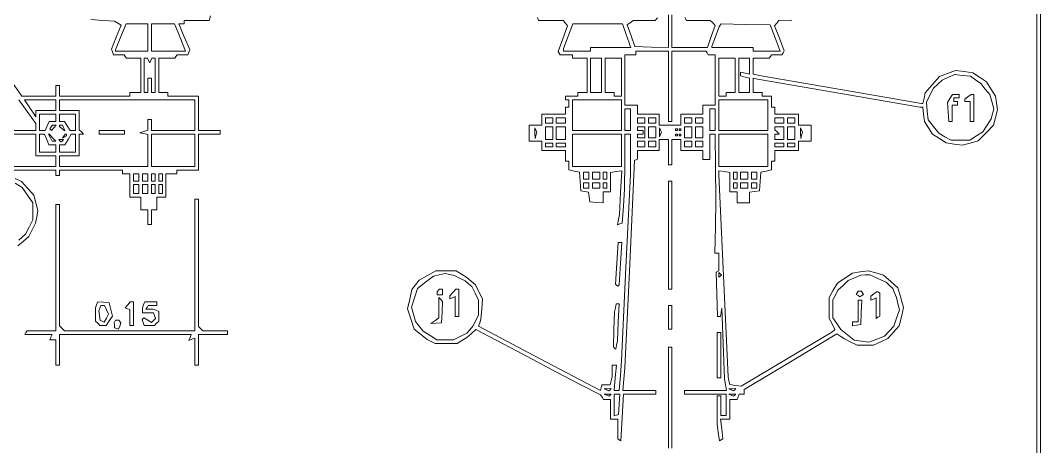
# Paper-space layout 'AN-02-DGE-008' of a CAD drawing. Header units: metres, sheet in millimetres. Extents: x 12 to 193, y 4 to 291.
# Drawn here: x 124.3 to 193.4, y 196.2 to 225.1 of the extents above; entities that cross this region are included whole.
import ezdxf

# ---------------------------------------------------------------- set-up
doc = ezdxf.new("R2010")
doc.units = ezdxf.units.M
doc.layers.add('DGE_CONTORNOS', color=7, linetype='Continuous', lineweight=0)
doc.layers.add('DGE_DATOS', color=7, linetype='Continuous', lineweight=0)

# ---------------------------------------------------------------- blocks, each defined once
blk = doc.blocks.new('LP_REF_DGE_MT_008')
at = {"layer": 'DGE_CONTORNOS'}
for points in [[(29.374, 147.736), (29.374, 24.923), (111.396, 24.923), (193.417, 24.923), (193.417, 147.736), (193.417, 270.55), (111.396, 270.55), (29.374, 270.55)], [(193.172, 202.497), (193.172, 134.689), (186.985, 134.689), (180.798, 134.689), (180.798, 131.749), (180.798, 128.809), (111.824, 128.809), (42.85, 128.809), (42.85, 199.557), (42.85, 270.305), (118.011, 270.305), (193.172, 270.305)], [(132.896, 223.936), (132.896, 223.017), (131.794, 223.017), (130.691, 223.017), (130.691, 223.063), (130.691, 223.11), (130.875, 223.553), (131.059, 223.997), (131.236, 224.426), (131.414, 224.855), (132.155, 224.855), (132.896, 224.855)], [(135.078, 223.936), (135.452, 223.017), (134.297, 223.017), (133.141, 223.017), (133.141, 223.936), (133.141, 224.855), (133.923, 224.855), (134.704, 224.855)], [(165.296, 224.212), (165.523, 223.568), (165.578, 223.415), (165.633, 223.262), (164.273, 223.262), (162.912, 223.262), (162.912, 223.14), (162.912, 223.017), (161.993, 223.017), (161.074, 223.017), (161.074, 223.106), (161.074, 223.196), (161.391, 224.025), (161.708, 224.855), (163.388, 224.855), (165.069, 224.855)], [(175.413, 223.905), (175.753, 223.017), (174.846, 223.017), (173.938, 223.017), (173.938, 223.14), (173.938, 223.262), (172.529, 223.262), (171.12, 223.262), (171.12, 223.293), (171.12, 223.323), (171.375, 223.995), (171.631, 224.666), (171.691, 224.764), (171.751, 224.861), (173.411, 224.827), (175.072, 224.793)], [(168.18, 220.628), (168.18, 218.239), (168.302, 218.239), (168.425, 218.239), (168.425, 220.628), (168.425, 223.017), (169.581, 223.017), (170.738, 223.017), (170.814, 222.895), (170.889, 222.772), (171.127, 222.772), (171.365, 222.772), (171.365, 221.057), (171.365, 219.342), (170.936, 219.342), (170.507, 219.342), (170.507, 219.036), (170.507, 218.729), (169.772, 218.729), (169.037, 218.729), (169.037, 218.362), (169.037, 217.994), (168.302, 217.994), (167.567, 217.994), (167.567, 218.362), (167.567, 218.729), (166.832, 218.729), (166.097, 218.729), (166.097, 219.036), (166.097, 219.342), (165.668, 219.342), (165.239, 219.342), (165.239, 221.057), (165.239, 222.772), (165.607, 222.772), (165.975, 222.772), (165.975, 222.895), (165.975, 223.017), (167.077, 223.017), (168.18, 223.017)], [(132.947, 222.374), (133.019, 222.221), (133.09, 222.374), (133.162, 222.527), (133.274, 222.527), (133.386, 222.527), (133.386, 221.363), (133.386, 220.199), (133.264, 220.199), (133.141, 220.199), (133.141, 220.689), (133.141, 221.179), (133.019, 221.179), (132.896, 221.179), (132.896, 220.689), (132.896, 220.199), (132.774, 220.199), (132.651, 220.199), (132.651, 221.363), (132.651, 222.527), (132.764, 222.527), (132.876, 222.527)], [(163.647, 221.363), (163.647, 220.199), (163.279, 220.199), (162.912, 220.199), (162.912, 221.363), (162.912, 222.527), (163.279, 222.527), (163.647, 222.527)], [(164.994, 221.241), (164.994, 219.954), (164.749, 219.954), (164.504, 219.954), (164.504, 220.077), (164.504, 220.199), (164.198, 220.199), (163.892, 220.199), (163.892, 221.363), (163.892, 222.527), (164.443, 222.527), (164.994, 222.527)], [(172.713, 221.363), (172.713, 220.199), (172.406, 220.199), (172.1, 220.199), (172.1, 220.077), (172.1, 219.954), (171.855, 219.954), (171.61, 219.954), (171.61, 221.241), (171.61, 222.527), (172.161, 222.527), (172.713, 222.527)], [(173.693, 221.993), (173.693, 221.458), (173.387, 221.517), (173.08, 221.576), (173.08, 221.452), (173.08, 221.329), (173.387, 221.252), (173.693, 221.175), (173.693, 220.687), (173.693, 220.199), (173.325, 220.199), (172.958, 220.199), (172.958, 221.363), (172.958, 222.527), (173.325, 222.527), (173.693, 222.527)], [(189.007, 221.056), (189.355, 220.809), (189.668, 220.437), (189.98, 220.066), (190.11, 219.586), (190.239, 219.106), (190.154, 218.765), (190.07, 218.423), (189.791, 217.978), (189.512, 217.534), (189.064, 217.257), (188.616, 216.98), (187.98, 216.971), (187.343, 216.962), (186.932, 217.202), (186.521, 217.443), (186.154, 217.898), (185.786, 218.352), (185.729, 218.948), (185.672, 219.544), (185.918, 220.025), (186.165, 220.506), (186.454, 220.775), (186.742, 221.044), (187.17, 221.236), (187.598, 221.428), (188.129, 221.366), (188.66, 221.304)], [(187.269, 219.801), (187.096, 219.526), (187.144, 218.882), (187.193, 218.239), (187.303, 218.239), (187.414, 218.239), (187.414, 218.791), (187.414, 219.342), (187.598, 219.342), (187.782, 219.342), (187.782, 219.464), (187.782, 219.587), (187.659, 219.587), (187.537, 219.587), (187.537, 219.709), (187.537, 219.832), (187.72, 219.832), (187.904, 219.832), (187.904, 219.954), (187.904, 220.077), (187.673, 220.077), (187.442, 220.077)], [(188.486, 219.906), (188.272, 219.744), (188.272, 219.665), (188.272, 219.587), (188.455, 219.587), (188.639, 219.587), (188.639, 218.913), (188.639, 218.239), (188.762, 218.239), (188.884, 218.239), (188.884, 219.158), (188.884, 220.077), (188.792, 220.073), (188.7, 220.069)], [(126.648, 219.342), (126.648, 218.974), (125.975, 218.974), (125.301, 218.974), (125.301, 218.763), (125.301, 218.552), (125.136, 218.794), (124.971, 219.036), (124.754, 219.372), (124.537, 219.709), (125.593, 219.709), (126.648, 219.709)], [(136.082, 218.663), (136.082, 217.627), (134.612, 217.627), (133.141, 217.627), (133.141, 217.994), (133.141, 218.362), (133.019, 218.362), (132.896, 218.362), (132.896, 218.009), (132.896, 217.655), (132.621, 217.564), (132.345, 217.473), (132.621, 217.419), (132.896, 217.365), (132.896, 216.271), (132.896, 215.177), (129.895, 215.177), (126.893, 215.177), (126.893, 215.544), (126.893, 215.912), (127.567, 215.912), (128.241, 215.912), (128.241, 216.647), (128.241, 217.382), (128.388, 217.382), (128.535, 217.382), (128.388, 217.529), (128.241, 217.676), (128.241, 218.325), (128.241, 218.974), (127.567, 218.974), (126.893, 218.974), (126.893, 219.342), (126.893, 219.709), (131.488, 219.705), (136.082, 219.7)], [(164.994, 218.668), (164.994, 217.627), (163.341, 217.627), (161.687, 217.627), (161.687, 218.668), (161.687, 219.709), (163.341, 219.709), (164.994, 219.709)], [(174.918, 218.668), (174.918, 217.627), (173.264, 217.627), (171.61, 217.627), (171.61, 218.668), (171.61, 219.709), (173.264, 219.709), (174.918, 219.709)], [(126.648, 218.484), (126.648, 218.239), (126.423, 218.239), (126.198, 218.239), (126.058, 217.933), (125.919, 217.627), (125.732, 217.627), (125.546, 217.627), (125.546, 218.178), (125.546, 218.729), (126.097, 218.729), (126.648, 218.729)], [(127.996, 218.178), (127.996, 217.627), (127.815, 217.627), (127.634, 217.627), (127.433, 217.933), (127.233, 218.239), (127.063, 218.239), (126.893, 218.239), (126.893, 218.484), (126.893, 218.729), (127.445, 218.729), (127.996, 218.729)], [(165.607, 218.362), (165.607, 217.627), (165.423, 217.627), (165.239, 217.627), (165.239, 218.362), (165.239, 219.097), (165.423, 219.097), (165.607, 219.097)], [(171.365, 218.362), (171.365, 217.627), (171.181, 217.627), (170.998, 217.627), (170.998, 218.362), (170.998, 219.097), (171.181, 219.097), (171.365, 219.097)], [(126.523, 217.808), (126.368, 217.621), (126.312, 217.677), (126.256, 217.733), (126.337, 217.864), (126.418, 217.994), (126.548, 217.994), (126.678, 217.994)], [(127.189, 217.793), (127.267, 217.592), (127.08, 217.747), (126.893, 217.902), (126.893, 217.948), (126.893, 217.994), (127.003, 217.994), (127.112, 217.994)], [(160.339, 218.301), (160.339, 218.117), (160.094, 218.117), (159.849, 218.117), (159.849, 218.301), (159.849, 218.484), (160.094, 218.484), (160.339, 218.484)], [(161.197, 218.301), (161.197, 218.117), (160.89, 218.117), (160.584, 218.117), (160.584, 218.301), (160.584, 218.484), (160.89, 218.484), (161.197, 218.484)], [(166.587, 218.301), (166.587, 218.117), (166.342, 218.117), (166.097, 218.117), (166.097, 218.301), (166.097, 218.484), (166.342, 218.484), (166.587, 218.484)], [(167.322, 218.301), (167.322, 218.117), (167.077, 218.117), (166.832, 218.117), (166.832, 218.301), (166.832, 218.484), (167.077, 218.484), (167.322, 218.484)], [(169.772, 218.301), (169.772, 218.117), (169.527, 218.117), (169.282, 218.117), (169.282, 218.301), (169.282, 218.484), (169.527, 218.484), (169.772, 218.484)], [(170.507, 218.301), (170.507, 218.117), (170.262, 218.117), (170.017, 218.117), (170.017, 218.301), (170.017, 218.484), (170.262, 218.484), (170.507, 218.484)], [(176.02, 218.301), (176.02, 218.117), (175.714, 218.117), (175.408, 218.117), (175.408, 218.301), (175.408, 218.484), (175.714, 218.484), (176.02, 218.484)], [(176.756, 218.301), (176.756, 218.117), (176.511, 218.117), (176.266, 218.117), (176.266, 218.301), (176.266, 218.484), (176.511, 218.484), (176.756, 218.484)], [(126.036, 217.014), (126.188, 216.647), (126.418, 216.647), (126.648, 216.647), (126.648, 216.402), (126.648, 216.157), (126.097, 216.157), (125.546, 216.157), (125.546, 216.769), (125.546, 217.382), (125.715, 217.382), (125.884, 217.382)], [(126.436, 217.137), (126.646, 216.892), (126.529, 216.892), (126.412, 216.892), (126.281, 217.137), (126.15, 217.382), (126.188, 217.382), (126.226, 217.382)], [(127.996, 216.769), (127.996, 216.157), (127.445, 216.157), (126.893, 216.157), (126.893, 216.402), (126.893, 216.647), (127.083, 216.647), (127.272, 216.647), (127.481, 217.013), (127.69, 217.38), (127.843, 217.381), (127.996, 217.382)], [(127.383, 217.328), (127.383, 217.274), (127.242, 217.186), (127.101, 217.099), (127.188, 217.24), (127.275, 217.382), (127.329, 217.382), (127.383, 217.382)], [(129.589, 217.504), (129.589, 217.382), (130.446, 217.382), (131.304, 217.382), (131.304, 217.504), (131.304, 217.627), (130.446, 217.627), (129.589, 217.627)], [(136.082, 216.279), (136.082, 215.177), (134.612, 215.177), (133.141, 215.177), (133.141, 216.279), (133.141, 217.382), (134.612, 217.382), (136.082, 217.382)], [(159.199, 217.292), (159.142, 217.075), (159.138, 217.443), (159.133, 217.811), (159.194, 217.66), (159.255, 217.509)], [(160.339, 217.443), (160.339, 217.014), (160.094, 217.014), (159.849, 217.014), (159.849, 217.443), (159.849, 217.872), (160.094, 217.872), (160.339, 217.872)], [(161.197, 217.443), (161.197, 217.014), (160.89, 217.014), (160.584, 217.014), (160.584, 217.443), (160.584, 217.872), (160.89, 217.872), (161.197, 217.872)], [(164.994, 216.279), (164.994, 215.177), (163.341, 215.177), (161.687, 215.177), (161.687, 216.279), (161.687, 217.382), (163.341, 217.382), (164.994, 217.382)], [(166.587, 217.504), (166.587, 217.137), (166.342, 217.137), (166.097, 217.137), (166.097, 217.259), (166.097, 217.382), (166.281, 217.382), (166.465, 217.382), (166.465, 217.504), (166.465, 217.627), (166.281, 217.627), (166.097, 217.627), (166.097, 217.749), (166.097, 217.872), (166.342, 217.872), (166.587, 217.872)], [(167.322, 217.504), (167.322, 217.137), (167.077, 217.137), (166.832, 217.137), (166.832, 217.504), (166.832, 217.872), (167.077, 217.872), (167.322, 217.872)], [(167.648, 217.351), (167.587, 217.198), (167.587, 217.504), (167.587, 217.811), (167.648, 217.657), (167.71, 217.504)], [(168.792, 217.688), (168.792, 217.627), (168.731, 217.627), (168.67, 217.627), (168.67, 217.688), (168.67, 217.749), (168.731, 217.749), (168.792, 217.749)], [(168.792, 217.32), (168.792, 217.259), (168.731, 217.259), (168.67, 217.259), (168.67, 217.32), (168.67, 217.382), (168.731, 217.382), (168.792, 217.382)], [(169.037, 217.688), (169.037, 217.627), (168.976, 217.627), (168.915, 217.627), (168.915, 217.688), (168.915, 217.749), (168.976, 217.749), (169.037, 217.749)], [(169.037, 217.32), (169.037, 217.259), (168.976, 217.259), (168.915, 217.259), (168.915, 217.32), (168.915, 217.382), (168.976, 217.382), (169.037, 217.382)], [(169.772, 217.504), (169.772, 217.137), (169.527, 217.137), (169.282, 217.137), (169.282, 217.504), (169.282, 217.872), (169.527, 217.872), (169.772, 217.872)], [(170.507, 217.504), (170.507, 217.137), (170.262, 217.137), (170.017, 217.137), (170.017, 217.504), (170.017, 217.872), (170.262, 217.872), (170.507, 217.872)], [(174.918, 216.279), (174.918, 215.177), (173.264, 215.177), (171.61, 215.177), (171.61, 216.279), (171.61, 217.382), (173.264, 217.382), (174.918, 217.382)], [(176.02, 217.443), (176.02, 217.014), (175.714, 217.014), (175.408, 217.014), (175.408, 217.198), (175.408, 217.382), (175.555, 217.382), (175.702, 217.382), (175.555, 217.529), (175.408, 217.676), (175.408, 217.774), (175.408, 217.872), (175.714, 217.872), (176.02, 217.872)], [(176.756, 217.443), (176.756, 217.014), (176.511, 217.014), (176.266, 217.014), (176.266, 217.443), (176.266, 217.872), (176.511, 217.872), (176.756, 217.872)], [(177.208, 217.292), (177.152, 217.075), (177.147, 217.443), (177.142, 217.811), (177.203, 217.66), (177.264, 217.509)], [(127.098, 216.933), (127.016, 216.851), (126.934, 216.933), (126.853, 217.014), (127.016, 217.014), (127.179, 217.014)], [(160.339, 216.647), (160.339, 216.524), (160.094, 216.524), (159.849, 216.524), (159.849, 216.647), (159.849, 216.769), (160.094, 216.769), (160.339, 216.769)], [(161.197, 216.647), (161.197, 216.524), (160.89, 216.524), (160.584, 216.524), (160.584, 216.647), (160.584, 216.769), (160.89, 216.769), (161.197, 216.769)], [(166.587, 216.708), (166.587, 216.524), (166.342, 216.524), (166.097, 216.524), (166.097, 216.708), (166.097, 216.892), (166.342, 216.892), (166.587, 216.892)], [(167.322, 216.708), (167.322, 216.524), (167.077, 216.524), (166.832, 216.524), (166.832, 216.708), (166.832, 216.892), (167.077, 216.892), (167.322, 216.892)], [(169.772, 216.708), (169.772, 216.524), (169.527, 216.524), (169.282, 216.524), (169.282, 216.708), (169.282, 216.892), (169.527, 216.892), (169.772, 216.892)], [(170.507, 216.708), (170.507, 216.524), (170.262, 216.524), (170.017, 216.524), (170.017, 216.708), (170.017, 216.892), (170.262, 216.892), (170.507, 216.892)], [(176.02, 216.647), (176.02, 216.524), (175.714, 216.524), (175.408, 216.524), (175.408, 216.647), (175.408, 216.769), (175.714, 216.769), (176.02, 216.769)], [(176.756, 216.647), (176.756, 216.524), (176.511, 216.524), (176.266, 216.524), (176.266, 216.647), (176.266, 216.769), (176.511, 216.769), (176.756, 216.769)], [(132.284, 214.442), (132.284, 214.197), (132.1, 214.197), (131.916, 214.197), (131.916, 214.442), (131.916, 214.687), (132.1, 214.687), (132.284, 214.687)], [(132.896, 214.442), (132.896, 214.197), (132.713, 214.197), (132.529, 214.197), (132.529, 214.442), (132.529, 214.687), (132.713, 214.687), (132.896, 214.687)], [(133.386, 214.442), (133.386, 214.197), (133.264, 214.197), (133.141, 214.197), (133.141, 214.442), (133.141, 214.687), (133.264, 214.687), (133.386, 214.687)], [(133.877, 214.442), (133.877, 214.197), (133.754, 214.197), (133.632, 214.197), (133.632, 214.442), (133.632, 214.687), (133.754, 214.687), (133.877, 214.687)], [(162.789, 214.564), (162.789, 214.319), (162.605, 214.319), (162.422, 214.319), (162.422, 214.564), (162.422, 214.809), (162.605, 214.809), (162.789, 214.809)], [(163.524, 214.564), (163.524, 214.319), (163.279, 214.319), (163.034, 214.319), (163.034, 214.564), (163.034, 214.809), (163.279, 214.809), (163.524, 214.809)], [(164.014, 214.564), (164.014, 214.319), (163.892, 214.319), (163.769, 214.319), (163.769, 214.564), (163.769, 214.809), (163.892, 214.809), (164.014, 214.809)], [(172.835, 214.564), (172.835, 214.319), (172.713, 214.319), (172.59, 214.319), (172.59, 214.564), (172.59, 214.809), (172.713, 214.809), (172.835, 214.809)], [(173.57, 214.564), (173.57, 214.319), (173.325, 214.319), (173.08, 214.319), (173.08, 214.564), (173.08, 214.809), (173.325, 214.809), (173.57, 214.809)], [(174.183, 214.564), (174.183, 214.319), (173.999, 214.319), (173.815, 214.319), (173.815, 214.564), (173.815, 214.809), (173.999, 214.809), (174.183, 214.809)], [(132.284, 213.645), (132.284, 213.339), (132.1, 213.339), (131.916, 213.339), (131.916, 213.645), (131.916, 213.952), (132.1, 213.952), (132.284, 213.952)], [(132.896, 213.645), (132.896, 213.339), (132.713, 213.339), (132.529, 213.339), (132.529, 213.645), (132.529, 213.952), (132.713, 213.952), (132.896, 213.952)], [(133.386, 213.645), (133.386, 213.339), (133.264, 213.339), (133.141, 213.339), (133.141, 213.645), (133.141, 213.952), (133.264, 213.952), (133.386, 213.952)], [(133.877, 213.645), (133.877, 213.339), (133.754, 213.339), (133.632, 213.339), (133.632, 213.645), (133.632, 213.952), (133.754, 213.952), (133.877, 213.952)], [(162.789, 213.89), (162.789, 213.707), (162.605, 213.707), (162.422, 213.707), (162.422, 213.89), (162.422, 214.074), (162.605, 214.074), (162.789, 214.074)], [(163.524, 213.89), (163.524, 213.707), (163.279, 213.707), (163.034, 213.707), (163.034, 213.89), (163.034, 214.074), (163.279, 214.074), (163.524, 214.074)], [(164.014, 213.89), (164.014, 213.707), (163.892, 213.707), (163.769, 213.707), (163.769, 213.89), (163.769, 214.074), (163.892, 214.074), (164.014, 214.074)], [(168.18, 210.521), (168.18, 206.846), (168.302, 206.846), (168.425, 206.846), (168.425, 210.521), (168.425, 214.197), (168.302, 214.197), (168.18, 214.197)], [(172.835, 213.89), (172.835, 213.707), (172.713, 213.707), (172.59, 213.707), (172.59, 213.89), (172.59, 214.074), (172.713, 214.074), (172.835, 214.074)], [(173.57, 213.89), (173.57, 213.707), (173.325, 213.707), (173.08, 213.707), (173.08, 213.89), (173.08, 214.074), (173.325, 214.074), (173.57, 214.074)], [(174.183, 213.89), (174.183, 213.707), (173.999, 213.707), (173.815, 213.707), (173.815, 213.89), (173.815, 214.074), (173.999, 214.074), (174.183, 214.074)], [(136.082, 208.5), (136.082, 204.028), (131.663, 204.028), (127.243, 204.028), (127.068, 204.203), (126.893, 204.378), (126.893, 208.491), (126.893, 212.604), (126.771, 212.604), (126.648, 212.604), (126.648, 208.316), (126.648, 204.028), (125.676, 204.028), (124.703, 204.028), (124.627, 203.906), (124.551, 203.783), (125.473, 203.783), (126.396, 203.783), (126.325, 203.6), (126.255, 203.416), (126.451, 203.416), (126.648, 203.416), (126.648, 202.558), (126.648, 201.701), (126.771, 201.701), (126.893, 201.701), (126.893, 202.742), (126.893, 203.783), (131.361, 203.783), (135.829, 203.783), (135.75, 203.578), (135.672, 203.373), (135.877, 203.452), (136.082, 203.531), (136.082, 202.616), (136.082, 201.701), (136.204, 201.701), (136.327, 201.701), (136.327, 202.742), (136.327, 203.783), (137.307, 203.783), (138.287, 203.783), (138.287, 203.906), (138.287, 204.028), (137.454, 204.028), (136.621, 204.028), (136.474, 204.175), (136.327, 204.322), (136.327, 208.647), (136.327, 212.971), (136.204, 212.971), (136.082, 212.971)], [(164.69, 208.615), (164.602, 207.198), (164.676, 207.124), (164.749, 207.05), (164.8, 207.101), (164.851, 207.152), (164.939, 208.592), (165.028, 210.031), (164.903, 210.031), (164.779, 210.031)], [(154.03, 207.61), (154.397, 207.429), (154.625, 207.229), (154.852, 207.03), (155.084, 206.575), (155.316, 206.121), (155.316, 205.62), (155.316, 205.119), (155.118, 204.727), (154.919, 204.335), (154.719, 204.107), (154.52, 203.88), (154.065, 203.648), (153.611, 203.416), (153.052, 203.416), (152.493, 203.416), (152.021, 203.714), (151.549, 204.012), (151.289, 204.343), (151.029, 204.673), (150.898, 205.158), (150.768, 205.644), (150.968, 206.276), (151.169, 206.907), (151.713, 207.321), (152.257, 207.735), (152.653, 207.826), (153.05, 207.918), (153.356, 207.855), (153.662, 207.792)], [(171.692, 207.745), (171.61, 207.663), (171.61, 207.826), (171.61, 207.99), (171.692, 207.908), (171.773, 207.826)], [(182.389, 207.572), (182.938, 207.323), (183.169, 207.115), (183.399, 206.907), (183.522, 206.601), (183.645, 206.295), (183.745, 205.876), (183.845, 205.458), (183.657, 204.896), (183.47, 204.335), (183.155, 204), (182.839, 203.665), (182.31, 203.463), (181.781, 203.261), (181.275, 203.329), (180.77, 203.396), (180.325, 203.754), (179.88, 204.112), (179.604, 204.517), (179.328, 204.922), (179.328, 205.523), (179.328, 206.123), (179.501, 206.454), (179.674, 206.785), (180.022, 207.115), (180.37, 207.445), (180.798, 207.631), (181.227, 207.817), (181.534, 207.819), (181.84, 207.821)], [(152.58, 206.764), (152.498, 206.683), (152.498, 206.581), (152.498, 206.479), (152.682, 206.479), (152.866, 206.479), (152.866, 206.662), (152.866, 206.846), (152.764, 206.846), (152.662, 206.846)], [(153.559, 206.622), (153.356, 206.398), (153.356, 206.303), (153.356, 206.207), (153.54, 206.278), (153.723, 206.348), (153.723, 205.678), (153.723, 205.009), (153.846, 205.009), (153.968, 205.009), (153.968, 205.927), (153.968, 206.846), (153.865, 206.846), (153.761, 206.846)], [(152.621, 205.599), (152.621, 204.916), (152.345, 204.717), (152.07, 204.518), (152.437, 204.549), (152.805, 204.58), (152.842, 205.302), (152.879, 206.024), (152.75, 206.153), (152.621, 206.283)], [(180.987, 206.61), (180.917, 206.496), (181.041, 206.419), (181.166, 206.342), (181.29, 206.419), (181.415, 206.496), (181.345, 206.61), (181.274, 206.724), (181.166, 206.724), (181.058, 206.724)], [(182.114, 206.546), (181.901, 206.39), (181.901, 206.255), (181.901, 206.119), (182.085, 206.189), (182.269, 206.26), (182.269, 205.566), (182.269, 204.872), (182.391, 204.947), (182.514, 205.023), (182.514, 205.805), (182.514, 206.587), (182.42, 206.644), (182.327, 206.702)], [(129.421, 205.801), (129.344, 205.601), (129.344, 205.145), (129.344, 204.69), (129.491, 204.543), (129.638, 204.396), (129.855, 204.396), (130.073, 204.396), (130.279, 204.711), (130.485, 205.025), (130.374, 205.476), (130.262, 205.927), (129.88, 205.965), (129.497, 206.002)], [(130.094, 205.453), (130.226, 205.162), (130.083, 204.894), (129.94, 204.626), (129.795, 204.674), (129.65, 204.721), (129.61, 205.059), (129.57, 205.397), (129.637, 205.57), (129.703, 205.744), (129.832, 205.744), (129.961, 205.744)], [(131.533, 205.785), (131.365, 205.581), (131.518, 205.53), (131.671, 205.478), (131.671, 204.937), (131.671, 204.396), (131.794, 204.396), (131.916, 204.396), (131.916, 205.192), (131.916, 205.989), (131.809, 205.989), (131.701, 205.989)], [(132.603, 205.795), (132.529, 205.601), (132.529, 205.427), (132.529, 205.254), (132.9, 205.254), (133.272, 205.254), (133.345, 205.062), (133.419, 204.87), (133.277, 204.728), (133.135, 204.586), (132.881, 204.744), (132.628, 204.903), (132.563, 204.839), (132.499, 204.774), (132.571, 204.585), (132.644, 204.396), (132.991, 204.396), (133.337, 204.396), (133.485, 204.543), (133.632, 204.69), (133.632, 205.02), (133.632, 205.35), (133.438, 205.424), (133.244, 205.499), (133.002, 205.499), (132.759, 205.499), (132.835, 205.621), (132.911, 205.744), (133.21, 205.744), (133.509, 205.744), (133.509, 205.866), (133.509, 205.989), (133.093, 205.989), (132.678, 205.989)], [(164.587, 205.59), (164.521, 205.315), (164.489, 204.124), (164.457, 202.933), (164.536, 202.854), (164.615, 202.774), (164.676, 203.065), (164.736, 203.355), (164.786, 204.61), (164.835, 205.866), (164.744, 205.866), (164.653, 205.866)], [(168.18, 204.947), (168.18, 204.151), (168.302, 204.151), (168.425, 204.151), (168.425, 204.947), (168.425, 205.744), (168.302, 205.744), (168.18, 205.744)], [(181.043, 205.376), (181.043, 204.641), (180.86, 204.641), (180.676, 204.641), (180.676, 204.51), (180.676, 204.379), (180.952, 204.418), (181.227, 204.457), (181.263, 205.284), (181.3, 206.111), (181.172, 206.111), (181.043, 206.111)], [(130.66, 204.672), (130.614, 204.58), (130.622, 204.406), (130.63, 204.233), (130.768, 204.187), (130.906, 204.141), (130.983, 204.341), (131.06, 204.541), (130.991, 204.652), (130.922, 204.763), (130.814, 204.763), (130.706, 204.763)], [(171.488, 202.375), (171.488, 200.843), (171.61, 200.843), (171.733, 200.843), (171.733, 202.375), (171.733, 203.906), (171.61, 203.906), (171.488, 203.906)], [(164.226, 200.034), (164.152, 199.96), (163.991, 200.025), (163.831, 200.089), (164.065, 200.099), (164.3, 200.108)], [(172.68, 200.034), (172.605, 199.96), (172.445, 200.025), (172.284, 200.089), (172.519, 200.099), (172.754, 200.108)], [(164.226, 199.667), (164.152, 199.593), (163.991, 199.657), (163.831, 199.721), (164.065, 199.731), (164.3, 199.741)], [(164.847, 199.046), (164.811, 198.351), (164.658, 198.301), (164.504, 198.25), (164.504, 198.995), (164.504, 199.741), (164.694, 199.741), (164.884, 199.741)], [(172.68, 199.667), (172.605, 199.593), (172.445, 199.657), (172.284, 199.721), (172.519, 199.731), (172.754, 199.741)]]:
    blk.add_lwpolyline(points, close=True, dxfattribs=at)
for points in [[(159.311, 225.293), (159.385, 225.1), (160.215, 225.1), (161.044, 225.1), (161.199, 224.914), (161.353, 224.728), (161.032, 223.858), (160.71, 222.987), (160.777, 222.88), (160.844, 222.772), (161.265, 222.772), (161.687, 222.772), (161.687, 222.65), (161.687, 222.527), (162.177, 222.527), (162.667, 222.527), (162.667, 221.363), (162.667, 220.199), (162.36, 220.199), (162.054, 220.199), (162.054, 220.077), (162.054, 219.954), (161.625, 219.954), (161.197, 219.954), (161.197, 219.832), (161.197, 219.709), (161.319, 219.709), (161.442, 219.709), (161.442, 219.464), (161.442, 219.219), (161.319, 219.219), (161.197, 219.219), (161.197, 218.974), (161.197, 218.729), (160.4, 218.729), (159.604, 218.729), (159.604, 218.362), (159.604, 217.994), (159.175, 217.994), (158.746, 217.994), (158.746, 217.443), (158.746, 216.892), (159.175, 216.892), (159.604, 216.892), (159.604, 216.585), (159.604, 216.279), (160.4, 216.279), (161.197, 216.279), (161.197, 215.912), (161.197, 215.544), (161.319, 215.544), (161.442, 215.544), (161.442, 215.248), (161.442, 214.951), (161.803, 214.872), (162.164, 214.792), (162.201, 214.158), (162.238, 213.523), (162.506, 213.485), (162.774, 213.446), (162.812, 213.117), (162.851, 212.788), (163.31, 212.75), (163.769, 212.712), (163.769, 213.087), (163.769, 213.462), (164.014, 213.462), (164.259, 213.462), (164.259, 214.121), (164.259, 214.781), (164.639, 214.837), (165.019, 214.893), (164.939, 213.411), (164.859, 211.93), (164.791, 211.579), (164.724, 211.227), (164.89, 211.282), (165.056, 211.337), (165.134, 212.491), (165.212, 213.645), (165.226, 215.514), (165.239, 217.382), (165.423, 217.382), (165.607, 217.382), (165.607, 216.006), (165.607, 214.629), (165.303, 208.318), (164.999, 202.007), (164.925, 200.996), (164.85, 199.986), (164.676, 199.986), (164.503, 199.986), (164.582, 200.843), (164.662, 201.701), (164.522, 201.701), (164.382, 201.701), (164.38, 201.303), (164.379, 200.905), (164.305, 200.629), (164.231, 200.353), (163.948, 200.353), (163.665, 200.353), (163.625, 200.171), (163.586, 199.989), (159.446, 202.162), (155.306, 204.335), (155.39, 204.58), (155.473, 204.825), (155.527, 205.514), (155.581, 206.204), (155.338, 206.678), (155.095, 207.152), (154.807, 207.405), (154.52, 207.658), (154.156, 207.885), (153.792, 208.112), (153.099, 208.112), (152.406, 208.112), (151.848, 207.785), (151.291, 207.459), (151.044, 207.145), (150.797, 206.831), (150.652, 206.18), (150.506, 205.529), (150.724, 204.836), (150.942, 204.143), (151.383, 203.797), (151.824, 203.451), (152.092, 203.311), (152.36, 203.171), (153.107, 203.171), (153.855, 203.171), (154.187, 203.377), (154.52, 203.583), (154.826, 203.851), (155.132, 204.12), (157.889, 202.66), (160.645, 201.201), (162.115, 200.44), (163.586, 199.679), (163.684, 199.526), (163.782, 199.373), (164.02, 199.373), (164.259, 199.373), (164.259, 198.699), (164.259, 198.026), (164.504, 198.026), (164.749, 198.026), (164.749, 197.359), (164.749, 196.692), (164.856, 196.626), (164.963, 196.56), (165.051, 198.151), (165.139, 199.741), (166.231, 199.741), (167.322, 199.741), (167.322, 199.863), (167.322, 199.986), (166.205, 199.986), (165.088, 199.986), (165.161, 200.751), (165.233, 201.517), (165.563, 208.561), (165.893, 215.605), (165.995, 215.646), (166.097, 215.687), (166.097, 215.983), (166.097, 216.279), (166.832, 216.279), (167.567, 216.279), (167.567, 216.647), (167.567, 217.014), (167.873, 217.014), (168.18, 217.014), (168.18, 216.157), (168.18, 215.299), (168.302, 215.299), (168.425, 215.299), (168.425, 216.157), (168.425, 217.014), (168.731, 217.014), (169.037, 217.014), (169.037, 216.647), (169.037, 216.279), (169.772, 216.279), (170.507, 216.279), (170.507, 215.973), (170.507, 215.667), (170.753, 215.667), (170.998, 215.667), (170.998, 216.524), (170.998, 217.382), (171.181, 217.382), (171.365, 217.382), (171.384, 215.146), (171.402, 212.91), (171.369, 211.103), (171.336, 209.296), (171.473, 209.296), (171.61, 209.296), (171.61, 208.694), (171.61, 208.092), (171.515, 208.051), (171.419, 208.01), (171.466, 206.509), (171.513, 205.009), (171.614, 205.009), (171.716, 205.009), (171.76, 205.284), (171.804, 205.56), (171.897, 203.171), (171.99, 200.782), (172.059, 200.384), (172.127, 199.986), (170.705, 199.986), (169.282, 199.986), (169.282, 199.863), (169.282, 199.741), (170.691, 199.741), (172.1, 199.741), (172.1, 199.006), (172.1, 198.271), (171.916, 198.271), (171.733, 198.271), (171.733, 198.944), (171.733, 199.618), (171.61, 199.618), (171.488, 199.618), (171.488, 198.655), (171.488, 197.692), (171.565, 197.127), (171.643, 196.561), (171.761, 196.634), (171.88, 196.708), (171.797, 197.367), (171.715, 198.026), (172.03, 198.026), (172.345, 198.026), (172.345, 198.699), (172.345, 199.373), (172.594, 199.373), (172.843, 199.373), (172.913, 199.557), (172.984, 199.741), (173.155, 199.741), (173.325, 199.741), (173.325, 199.894), (173.325, 200.048), (176.468, 201.933), (179.611, 203.819), (179.868, 203.654), (180.125, 203.489), (180.549, 203.269), (180.973, 203.048), (181.529, 203.051), (182.085, 203.054), (182.576, 203.277), (183.067, 203.5), (183.449, 203.935), (183.83, 204.369), (183.979, 204.989), (184.128, 205.608), (183.934, 206.273), (183.741, 206.938), (183.257, 207.376), (182.773, 207.813), (182.246, 207.955), (181.72, 208.096), (181.187, 208.023), (180.654, 207.95), (180.147, 207.609), (179.639, 207.268), (179.363, 206.782), (179.087, 206.295), (179.085, 205.584), (179.083, 204.874), (179.277, 204.498), (179.472, 204.123), (179.369, 204.032), (179.267, 203.941), (176.195, 202.104), (173.124, 200.267), (172.733, 200.324), (172.343, 200.381), (172.291, 200.643), (172.24, 200.905), (171.921, 207.765), (171.603, 214.625), (171.607, 214.757), (171.61, 214.889), (171.978, 214.835), (172.345, 214.781), (172.345, 214.121), (172.345, 213.462), (172.59, 213.462), (172.835, 213.462), (172.835, 213.094), (172.835, 212.726), (173.264, 212.726), (173.693, 212.726), (173.693, 213.086), (173.693, 213.445), (174.03, 213.484), (174.367, 213.523), (174.403, 214.158), (174.44, 214.792), (174.801, 214.872), (175.163, 214.951), (175.163, 215.248), (175.163, 215.544), (175.285, 215.544), (175.408, 215.544), (175.408, 215.912), (175.408, 216.279), (176.204, 216.279), (177.001, 216.279), (177.001, 216.585), (177.001, 216.892), (177.429, 216.892), (177.858, 216.892), (177.858, 217.443), (177.858, 217.994), (177.429, 217.994), (177.001, 217.994), (177.001, 218.362), (177.001, 218.729), (176.204, 218.729), (175.408, 218.729), (175.408, 218.974), (175.408, 219.219), (175.285, 219.219), (175.163, 219.219), (175.163, 219.587), (175.163, 219.954), (174.857, 219.954), (174.55, 219.954), (174.55, 220.077), (174.55, 220.199), (174.244, 220.199), (173.938, 220.199), (173.938, 220.692), (173.938, 221.184), (174.213, 221.12), (174.489, 221.056), (179.863, 220.138), (185.237, 219.219), (185.33, 219.219), (185.422, 219.219), (185.487, 218.733), (185.552, 218.246), (185.824, 217.806), (186.096, 217.366), (186.553, 217.078), (187.009, 216.79), (187.557, 216.708), (188.105, 216.625), (188.648, 216.771), (189.19, 216.916), (189.705, 217.451), (190.22, 217.987), (190.36, 218.506), (190.5, 219.025), (190.425, 219.496), (190.349, 219.967), (190.045, 220.45), (189.74, 220.932), (189.278, 221.238), (188.815, 221.544), (188.237, 221.624), (187.659, 221.703), (187.11, 221.493), (186.561, 221.283), (186.077, 220.733), (185.592, 220.183), (185.513, 219.824), (185.434, 219.464), (185.393, 219.464), (185.352, 219.464), (179.982, 220.385), (174.612, 221.306), (174.275, 221.375), (173.938, 221.444), (173.938, 221.985), (173.938, 222.527), (174.482, 222.527), (175.026, 222.527), (175.102, 222.65), (175.177, 222.772), (175.53, 222.772), (175.884, 222.772), (175.961, 222.898), (176.039, 223.024), (175.712, 223.882), (175.384, 224.739), (175.529, 224.914), (175.674, 225.089), (176.552, 225.125)], [(124.078, 209.804), (124.45, 210.117), (124.821, 210.43), (125.051, 210.879), (125.28, 211.329), (125.362, 211.763), (125.443, 212.197), (125.304, 212.714), (125.165, 213.23), (124.74, 213.701), (124.315, 214.171), (123.901, 214.368)], [(122.762, 214.932), (126.648, 214.932), (126.648, 214.748), (126.648, 214.564), (126.771, 214.564), (126.893, 214.564), (126.893, 214.748), (126.893, 214.932), (129.037, 214.932), (131.181, 214.932), (131.181, 214.809), (131.181, 214.687), (131.426, 214.687), (131.671, 214.687), (131.671, 213.89), (131.671, 213.094), (132.039, 213.094), (132.406, 213.094), (132.406, 212.665), (132.406, 212.236), (132.651, 212.236), (132.896, 212.236), (132.896, 211.746), (132.896, 211.256), (133.019, 211.256), (133.141, 211.256), (133.141, 211.746), (133.141, 212.236), (133.325, 212.236), (133.509, 212.236), (133.509, 212.665), (133.509, 213.094), (133.815, 213.094), (134.122, 213.094), (134.122, 213.89), (134.122, 214.687), (134.489, 214.687), (134.857, 214.687), (134.857, 214.809), (134.857, 214.932), (135.592, 214.932), (136.327, 214.932), (136.327, 216.157), (136.327, 217.382), (137.062, 217.382), (137.797, 217.382), (137.797, 217.504), (137.797, 217.627), (137.062, 217.627), (136.327, 217.627), (136.327, 218.791), (136.327, 219.954), (135.285, 219.954), (134.244, 219.954), (134.244, 220.077), (134.244, 220.199), (133.938, 220.199), (133.632, 220.199), (133.632, 221.363), (133.632, 222.527), (134.176, 222.527), (134.72, 222.527), (134.795, 222.65), (134.871, 222.772), (135.235, 222.772), (135.599, 222.772), (135.665, 222.943), (135.731, 223.114), (135.36, 223.984), (134.99, 224.855), (135.168, 224.855), (135.347, 224.855), (135.347, 224.977), (135.347, 225.1), (136.202, 225.1), (137.057, 225.1), (137.132, 225.399)], [(129.037, 225.161), (129.834, 225.1), (130.63, 225.038), (130.852, 224.907), (131.075, 224.775), (130.747, 223.957), (130.42, 223.139), (130.491, 222.956), (130.561, 222.772), (130.925, 222.772), (131.289, 222.772), (131.365, 222.65), (131.441, 222.527), (131.924, 222.527), (132.406, 222.527), (132.406, 221.363), (132.406, 220.199), (132.039, 220.199), (131.671, 220.199), (131.671, 220.077), (131.671, 219.954), (129.282, 219.954), (126.893, 219.954), (126.893, 220.322), (126.893, 220.689), (126.771, 220.689), (126.648, 220.689), (126.648, 220.322), (126.648, 219.954), (125.494, 219.954), (124.34, 219.954), (122.924, 222.003)], [(169.304, 225.301), (169.417, 225.1), (170.216, 225.1), (171.015, 225.1), (171.189, 224.926), (171.362, 224.752), (171.094, 224.007), (170.826, 223.262), (169.625, 223.262), (168.425, 223.262), (168.425, 224.365), (168.425, 225.467)], [(168.18, 225.467), (168.18, 224.36), (168.18, 223.253), (167.047, 223.288), (165.914, 223.323), (165.654, 224.057), (165.394, 224.79), (165.592, 224.941), (165.791, 225.092), (166.541, 225.096), (167.292, 225.1), (167.44, 225.278)], [(124.14, 219.709), (124.72, 218.909), (125.301, 218.109), (125.301, 217.868), (125.301, 217.627), (123.279, 217.627)], [(123.279, 217.382), (125.301, 217.382), (125.301, 216.647), (125.301, 215.912), (125.975, 215.912), (126.648, 215.912), (126.648, 215.544), (126.648, 215.177), (122.594, 215.177)], [(123.887, 214.04), (124.372, 213.766), (124.737, 213.246), (125.103, 212.725), (125.1, 212.144), (125.098, 211.563), (124.845, 211.073), (124.592, 210.583), (124.364, 210.379), (124.137, 210.176)], [(168.425, 196.065), (168.425, 199.496), (168.425, 202.926), (168.302, 202.926), (168.18, 202.926), (168.18, 199.496), (168.18, 196.065)]]:
    blk.add_lwpolyline(points, dxfattribs=at)

psp = doc.layouts.new('AN-02-DGE-008')

# ---------------------------------------------------------------- block references
at = {"layer": 'DGE_DATOS'}
psp.add_blockref('LP_REF_DGE_MT_008', (0, 0), dxfattribs=at)

doc.saveas('drawing.dxf')
